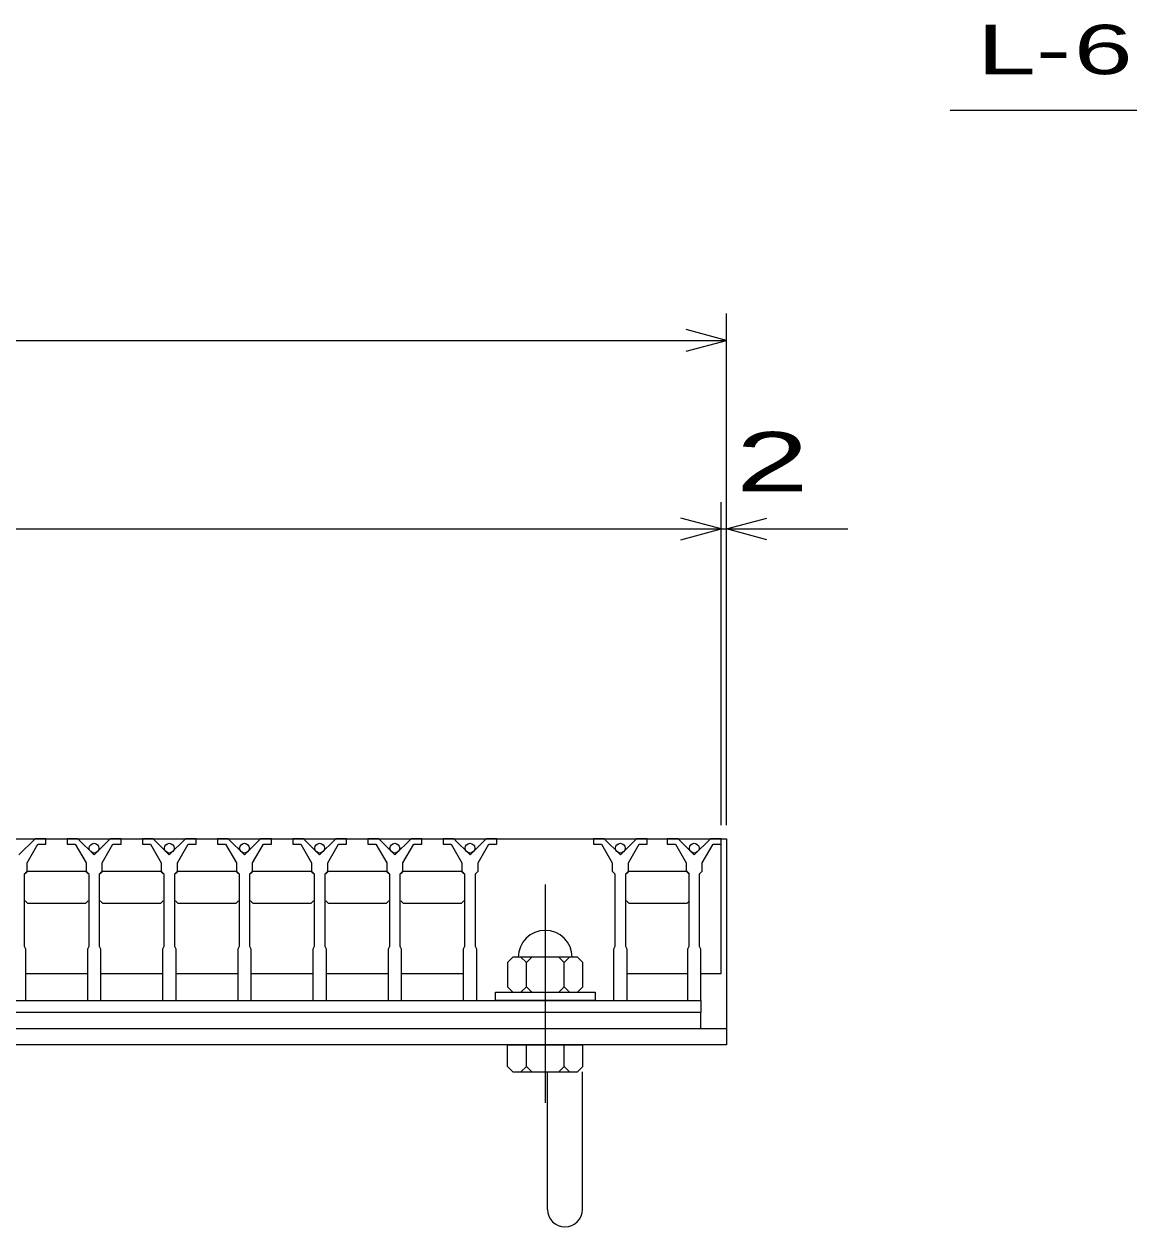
# Model space of a CAD drawing. Units: millimetres, scale not verified. Extents: x -1820 to 1731, y -1282 to 1054.
# Drawn here: x -610.7 to -200.7, y -766.1 to -319.6 of the extents above; entities that cross this region are included whole.
import ezdxf
from ezdxf.enums import TextEntityAlignment as Align

# ---------------------------------------------------------------- set-up
doc = ezdxf.new("R2010")
doc.units = ezdxf.units.MM
doc.header["$LTSCALE"] = 10
doc.linetypes.add('CHAIN', pattern=[18.5, 12, -1.5, 3.5, -1.5])
for name, color, linetype, lineweight in [('16', 3, 'Continuous', 25), ('19', 6, 'Continuous', 25), ('22', 2, 'Continuous', 25)]:
    doc.layers.add(name, color=color, linetype=linetype, lineweight=lineweight)
doc.styles.add('ベクトル', font='')
doc.styles.get('ベクトル').set_extended_font_data('ベクトル')

msp = doc.modelspace()

# ---------------------------------------------------------------- linework, layer by layer
at = {"layer": '16'}
for p, q in [((-1348, -622), (-352, -622)), ((-606.6, -622), (-612.6, -628)), ((-609.6, -631), (-605.6, -624)), ((-602.6, -622), (-606.6, -622)), ((-605.6, -624), (-602.6, -624)), ((-602.6, -624), (-602.6, -622)), ((-594.7, -622), (-594.7, -624)), ((-590.7, -622), (-594.7, -622)), ((-594.7, -624), (-591.7, -624)), ((-591.7, -624), (-587.7, -631)), ((-584.7, -628), (-590.7, -622)), ((-578.7, -622), (-584.7, -628)), ((-581.7, -631), (-577.7, -624)), ((-574.7, -622), (-578.7, -622)), ((-577.7, -624), (-574.7, -624)), ((-574.7, -624), (-574.7, -622)), ((-566.8, -622), (-566.8, -624)), ((-562.8, -622), (-566.8, -622)), ((-566.8, -624), (-563.8, -624)), ((-563.8, -624), (-559.8, -631)), ((-556.8, -628), (-562.8, -622)), ((-550.8, -622), (-556.8, -628)), ((-553.8, -631), (-549.8, -624)), ((-546.8, -622), (-550.8, -622)), ((-549.8, -624), (-546.8, -624)), ((-546.8, -624), (-546.8, -622)), ((-538.9, -622), (-538.9, -624)), ((-534.9, -622), (-538.9, -622)), ((-538.9, -624), (-535.9, -624)), ((-535.9, -624), (-531.9, -631)), ((-528.9, -628), (-534.9, -622)), ((-522.9, -622), (-528.9, -628)), ((-525.9, -631), (-521.9, -624)), ((-518.9, -622), (-522.9, -622)), ((-521.9, -624), (-518.9, -624)), ((-518.9, -624), (-518.9, -622)), ((-511, -622), (-511, -624)), ((-507, -622), (-511, -622)), ((-511, -624), (-508, -624)), ((-508, -624), (-504, -631)), ((-501, -628), (-507, -622)), ((-495, -622), (-501, -628)), ((-498, -631), (-494, -624)), ((-491, -622), (-495, -622)), ((-494, -624), (-491, -624)), ((-491, -624), (-491, -622)), ((-483.1, -622), (-483.1, -624)), ((-479.1, -622), (-483.1, -622)), ((-483.1, -624), (-480.1, -624)), ((-480.1, -624), (-476.1, -631)), ((-473.1, -628), (-479.1, -622)), ((-467.1, -622), (-473.1, -628)), ((-470.1, -631), (-466.1, -624)), ((-463.1, -622), (-467.1, -622)), ((-466.1, -624), (-463.1, -624)), ((-463.1, -624), (-463.1, -622)), ((-455.2, -622), (-455.2, -624)), ((-451.2, -622), (-455.2, -622)), ((-455.2, -624), (-452.2, -624)), ((-452.2, -624), (-448.2, -631)), ((-445.2, -628), (-451.2, -622)), ((-439.2, -622), (-445.2, -628)), ((-442.2, -631), (-438.2, -624)), ((-435.2, -622), (-439.2, -622)), ((-438.2, -624), (-435.2, -624)), ((-435.2, -624), (-435.2, -622)), ((-399.4, -622), (-399.4, -624)), ((-395.4, -622), (-399.4, -622)), ((-399.4, -624), (-396.4, -624)), ((-396.4, -624), (-392.4, -631)), ((-389.4, -628), (-395.4, -622)), ((-383.4, -622), (-389.4, -628)), ((-386.4, -631), (-382.4, -624)), ((-379.4, -622), (-383.4, -622)), ((-382.4, -624), (-379.4, -624)), ((-379.4, -624), (-379.4, -622)), ((-372, -622), (-372, -624)), ((-368, -622), (-372, -622)), ((-372, -624), (-369, -624)), ((-369, -624), (-365, -631)), ((-362, -628), (-368, -622)), ((-356, -622), (-362, -628)), ((-359, -631), (-355, -624)), ((-352, -622), (-356, -622)), ((-355, -624), (-352, -624)), ((-352, -624), (-352, -622)), ((-352, -672), (-352, -622)), ((-610.6, -635), (-609.6, -634)), ((-610.35, -635), (-609.35, -634)), ((-609.6, -634), (-609.6, -631)), ((-609.35, -634), (-587.95, -634)), ((-587.95, -634), (-586.95, -635)), ((-587.7, -631), (-587.7, -634)), ((-587.7, -634), (-586.7, -635)), ((-582.7, -635), (-581.7, -634)), ((-582.45, -635), (-581.45, -634)), ((-581.7, -634), (-581.7, -631)), ((-581.45, -634), (-560.05, -634)), ((-560.05, -634), (-559.05, -635)), ((-559.8, -631), (-559.8, -634)), ((-559.8, -634), (-558.8, -635)), ((-554.8, -635), (-553.8, -634)), ((-554.55, -635), (-553.55, -634)), ((-553.8, -634), (-553.8, -631)), ((-553.55, -634), (-532.15, -634)), ((-532.15, -634), (-531.15, -635)), ((-531.9, -631), (-531.9, -634)), ((-531.9, -634), (-530.9, -635)), ((-526.9, -635), (-525.9, -634)), ((-526.65, -635), (-525.65, -634)), ((-525.9, -634), (-525.9, -631)), ((-525.65, -634), (-504.25, -634)), ((-504.25, -634), (-503.25, -635)), ((-504, -631), (-504, -634)), ((-504, -634), (-503, -635)), ((-499, -635), (-498, -634)), ((-498.75, -635), (-497.75, -634)), ((-498, -634), (-498, -631)), ((-497.75, -634), (-476.35, -634)), ((-476.35, -634), (-475.35, -635)), ((-476.1, -631), (-476.1, -634)), ((-476.1, -634), (-475.1, -635)), ((-471.1, -635), (-470.1, -634)), ((-470.85, -635), (-469.85, -634)), ((-470.1, -634), (-470.1, -631)), ((-469.85, -634), (-448.45, -634)), ((-448.45, -634), (-447.45, -635)), ((-448.2, -631), (-448.2, -634)), ((-448.2, -634), (-447.2, -635)), ((-443.2, -635), (-442.2, -634)), ((-442.2, -634), (-442.2, -631)), ((-392.4, -631), (-392.4, -634)), ((-392.4, -634), (-391.4, -635)), ((-387.4, -635), (-386.4, -634)), ((-387.15, -635), (-386.15, -634)), ((-386.4, -634), (-386.4, -631)), ((-386.15, -634), (-364.75, -634)), ((-365, -631), (-365, -634)), ((-365, -634), (-364, -635)), ((-364.75, -634), (-363.75, -635)), ((-360, -635), (-359, -634)), ((-359, -634), (-359, -631)), ((-610.6, -662), (-610.6, -635)), ((-586.7, -635), (-586.7, -662)), ((-582.7, -662), (-582.7, -635)), ((-558.8, -635), (-558.8, -662)), ((-554.8, -662), (-554.8, -635)), ((-530.9, -635), (-530.9, -662)), ((-526.9, -662), (-526.9, -635)), ((-503, -635), (-503, -662)), ((-499, -662), (-499, -635)), ((-475.1, -635), (-475.1, -662)), ((-471.1, -662), (-471.1, -635)), ((-447.2, -635), (-447.2, -662)), ((-443.2, -662), (-443.2, -635)), ((-391.4, -635), (-391.4, -662)), ((-387.4, -662), (-387.4, -635)), ((-364, -635), (-364, -662)), ((-360, -662), (-360, -635)), ((-609.35, -646), (-610.35, -645)), ((-587.95, -646), (-609.35, -646)), ((-586.95, -645), (-587.95, -646)), ((-581.45, -646), (-582.45, -645)), ((-560.05, -646), (-581.45, -646)), ((-559.05, -645), (-560.05, -646)), ((-553.55, -646), (-554.55, -645)), ((-532.15, -646), (-553.55, -646)), ((-531.15, -645), (-532.15, -646)), ((-525.65, -646), (-526.65, -645)), ((-504.25, -646), (-525.65, -646)), ((-503.25, -645), (-504.25, -646)), ((-497.75, -646), (-498.75, -645)), ((-476.35, -646), (-497.75, -646)), ((-475.35, -645), (-476.35, -646)), ((-469.85, -646), (-470.85, -645)), ((-448.45, -646), (-469.85, -646)), ((-447.45, -645), (-448.45, -646)), ((-386.15, -646), (-387.15, -645)), ((-364.75, -646), (-386.15, -646)), ((-363.75, -645), (-364.75, -646)), ((-610.1, -663), (-610.6, -662)), ((-610.1, -682), (-610.1, -663)), ((-586.7, -662), (-587.2, -663)), ((-587.2, -663), (-587.2, -682)), ((-582.2, -663), (-582.7, -662)), ((-582.2, -682), (-582.2, -663)), ((-558.8, -662), (-559.3, -663)), ((-559.3, -663), (-559.3, -682)), ((-554.3, -663), (-554.8, -662)), ((-554.3, -682), (-554.3, -663)), ((-530.9, -662), (-531.4, -663)), ((-531.4, -663), (-531.4, -682)), ((-526.4, -663), (-526.9, -662)), ((-526.4, -682), (-526.4, -663)), ((-503, -662), (-503.5, -663)), ((-503.5, -663), (-503.5, -682)), ((-498.5, -663), (-499, -662)), ((-498.5, -682), (-498.5, -663)), ((-475.1, -662), (-475.6, -663)), ((-475.6, -663), (-475.6, -682)), ((-470.6, -663), (-471.1, -662)), ((-470.6, -682), (-470.6, -663)), ((-447.2, -662), (-447.7, -663)), ((-447.7, -663), (-447.7, -682)), ((-442.7, -663), (-443.2, -662)), ((-442.7, -682), (-442.7, -663)), ((-391.4, -662), (-391.9, -663)), ((-391.9, -663), (-391.9, -682)), ((-386.9, -663), (-387.4, -662)), ((-386.9, -682), (-386.9, -663)), ((-364, -662), (-364.5, -663)), ((-364.5, -663), (-364.5, -682)), ((-359.5, -663), (-360, -662)), ((-359.5, -682), (-359.5, -663)), ((-429.3, -666), (-431.3, -668)), ((-431.3, -668), (-431.3, -677)), ((-405.3, -666), (-429.3, -666)), ((-424.3, -668), (-426.3, -666)), ((-422.3, -666), (-424.3, -668)), ((-424.3, -677), (-424.3, -668)), ((-410.3, -668), (-412.3, -666)), ((-408.3, -666), (-410.3, -668)), ((-410.3, -677), (-410.3, -668)), ((-403.3, -668), (-405.3, -666)), ((-403.3, -677), (-403.3, -668)), ((-610.1, -672), (-587.2, -672)), ((-582.2, -672), (-559.3, -672)), ((-554.3, -672), (-531.4, -672)), ((-526.4, -672), (-503.5, -672)), ((-498.5, -672), (-475.6, -672)), ((-470.6, -672), (-447.7, -672)), ((-386.9, -672), (-364.5, -672)), ((-359.5, -672), (-352, -672)), ((-431.3, -677), (-429.3, -679)), ((-426.3, -679), (-424.3, -677)), ((-424.3, -677), (-422.3, -679)), ((-412.3, -679), (-410.3, -677)), ((-410.3, -677), (-408.3, -679)), ((-405.3, -679), (-403.3, -677)), ((-1340.5, -682), (-359.5, -682)), ((-615.1, -682), (-610.1, -682)), ((-587.2, -682), (-582.2, -682)), ((-559.3, -682), (-554.3, -682)), ((-531.4, -682), (-526.4, -682)), ((-503.5, -682), (-498.5, -682)), ((-475.6, -682), (-470.6, -682)), ((-447.7, -682), (-442.7, -682)), ((-435.8, -682), (-435.8, -679)), ((-435.8, -679), (-398.8, -679)), ((-398.8, -682), (-435.8, -682)), ((-398.8, -679), (-398.8, -682)), ((-391.9, -682), (-386.9, -682)), ((-364.5, -682), (-359.5, -682)), ((-359.5, -682), (-359.5, -686.5)), ((-359.5, -686.5), (-1340.5, -686.5)), ((-359.5, -692.5), (-359.5, -686.5)), ((-1340.5, -692.5), (-359.5, -692.5))]:
    msp.add_line(p, q, dxfattribs=at)
at = {"layer": '16', "linetype": 'CHAIN'}
msp.add_line((-417.3, -639), (-417.3, -720), dxfattribs=at)
at = {"layer": '16'}
for centre in [(-584.7, -625.5), (-556.8, -625.5), (-528.9, -625.5), (-501, -625.5), (-473.1, -625.5), (-445.2, -625.5), (-389.4, -625.5), (-362, -625.5)]:
    msp.add_circle(centre, 1.8, dxfattribs=at)
msp.add_arc((-417.3, -666), 10, 0, 180, dxfattribs=at)
at = {"layer": '19'}
for p, q in [((-352, -622), (-350, -622)), ((-350, -622), (-350, -692.5)), ((-1350, -692.5), (-350, -692.5)), ((-350, -692.5), (-350, -698.5)), ((-350, -698.5), (-1350, -698.5)), ((-431.3, -706.5), (-431.3, -698.5)), ((-431.3, -698.5), (-403.3, -698.5)), ((-424.3, -706.5), (-424.3, -698.5)), ((-410.3, -706.5), (-410.3, -698.5)), ((-403.3, -706.5), (-403.3, -698.5)), ((-431.3, -706.5), (-429.3, -708.5)), ((-429.3, -708.5), (-405.3, -708.5)), ((-424.3, -706.5), (-426.3, -708.5)), ((-422.3, -708.5), (-424.3, -706.5)), ((-416.5, -759.61), (-416.5, -708.5)), ((-410.3, -706.5), (-412.3, -708.5)), ((-408.3, -708.5), (-410.3, -706.5)), ((-405.3, -708.5), (-403.3, -706.5)), ((-403.5, -759.61), (-403.5, -708.5))]:
    msp.add_line(p, q, dxfattribs=at)
msp.add_arc((-410, -759.61), 6.5, 180, 0, dxfattribs=at)
at = {"layer": '22', "color": 4}
for p, q in [((-267, -351.5), (-67, -351.5)), ((-350, -617), (-350, -427)), ((-350, -437), (-365, -433)), ((-1350, -437), (-350, -437)), ((-365, -441), (-350, -437)), ((-352, -617), (-352, -497)), ((-350, -617), (-350, -497)), ((-352, -507), (-367, -503)), ((-350, -507), (-335, -503)), ((-1348, -507), (-352, -507)), ((-367, -511), (-352, -507)), ((-352, -507), (-350, -507)), ((-335, -511), (-350, -507)), ((-350, -507), (-305, -507))]:
    msp.add_line(p, q, dxfattribs=at)

# ---------------------------------------------------------------- texts
at = {"layer": '22', "style": 'ベクトル'}
for s, height, width, p in [('L-', 18.33, 1.6, (-257, -329)), (' 6 ', 18.33, 1.6, (-232, -329)), (' 2 ', 21.99, 1.65, (-360, -482))]:
    msp.add_text(s, height=height, dxfattribs=dict(at, width=width)).set_placement(p, align=Align.MIDDLE_LEFT)

doc.saveas('drawing.dxf')
